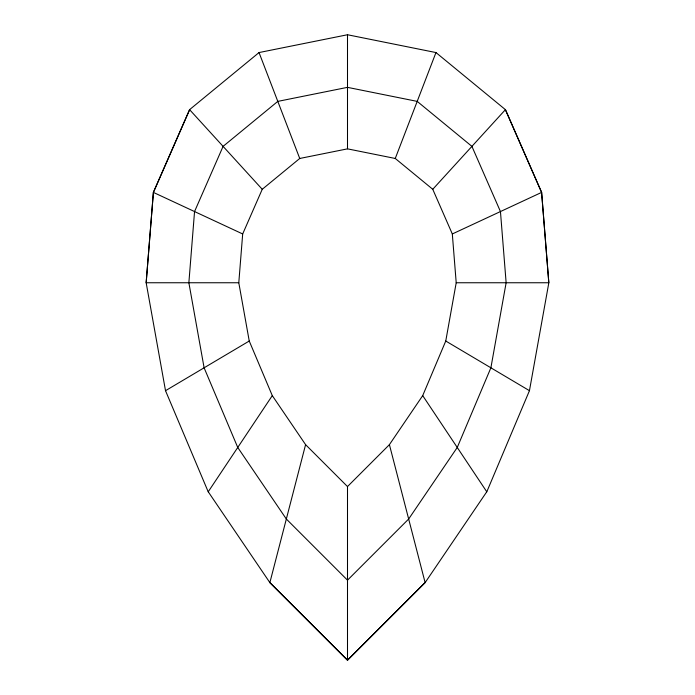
<?xml version="1.0" encoding="UTF-8"?>
<svg xmlns="http://www.w3.org/2000/svg" width="695" height="695" viewBox="0 0 695 695"><rect width="100%" height="100%" fill="white"/><g stroke="black" fill="none" stroke-linecap="round" stroke-linejoin="round"><path stroke-width="1.04" d="M422.708 395.62L486.795 491.808L529.451 390.677L548.841 282.752L541.631 192.393L505.413 109.654L435.965 52.559L347.5 34.75L259.035 52.559L189.587 109.654L153.369 192.393L146.159 282.752L165.514 390.694L208.205 491.808L272.292 395.62L249.244 341.028L238.793 282.752L242.685 233.963L262.241 189.292L299.736 158.469L347.5 148.852L395.264 158.469L432.759 189.292L452.315 233.963L456.207 282.752L445.756 341.028L422.708 395.62L389.409 444.652L347.5 486.561L347.5 660.25L425.132 582.627L486.769 491.765M272.292 395.62L305.591 444.652L269.868 582.627L347.5 660.25M395.264 158.469L435.965 52.559M432.759 189.292L505.413 109.654L541.596 192.411L548.798 282.752L456.207 282.752M165.514 390.694L249.244 341.028M452.315 233.963L541.631 192.393M238.793 282.752L146.159 282.752L153.404 192.411L189.622 109.688L262.241 189.292M153.369 192.393L242.685 233.963M445.756 341.028L529.486 390.694M305.591 444.652L347.5 486.561M208.231 491.765L269.868 582.627L347.5 660.172L425.114 582.566L389.409 444.652M259.035 52.559L299.736 158.469M347.5 34.75L347.5 148.852M194.548 211.558L188.866 282.752L204.113 367.803L237.751 447.467L286.34 519.017L347.5 580.177L408.66 519.017L457.249 447.467L490.887 367.803L506.134 282.752L500.452 211.558L471.914 146.367L417.2 101.383L347.5 87.353L277.8 101.383L223.086 146.367L194.548 211.558"/></g></svg>
